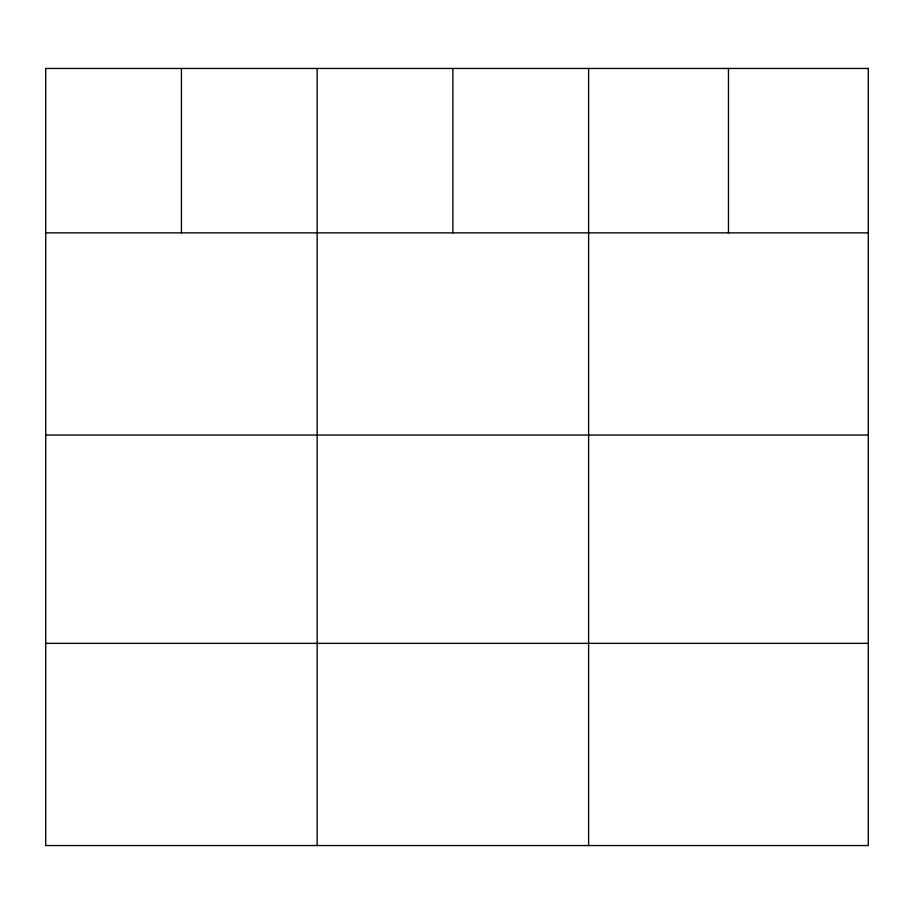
<?xml version="1.0" encoding="UTF-8"?>
<svg xmlns="http://www.w3.org/2000/svg" width="914" height="914" viewBox="0 0 914 914"><rect width="100%" height="100%" fill="white"/><g stroke="black" fill="none" stroke-linecap="round" stroke-linejoin="round"><path stroke-width="1.37" d="M45.7 232.864L868.3 232.864M45.7 435.041L868.3 435.041M45.7 643.353L868.3 643.353M728.458 68.459L728.458 232.864M588.616 68.459L588.616 845.541M452.887 68.459L452.887 232.864M317.158 68.459L317.158 845.541M181.429 68.459L181.429 232.864M868.3 68.459L45.7 68.459L45.7 845.541L868.3 845.541L868.3 68.459"/></g></svg>
